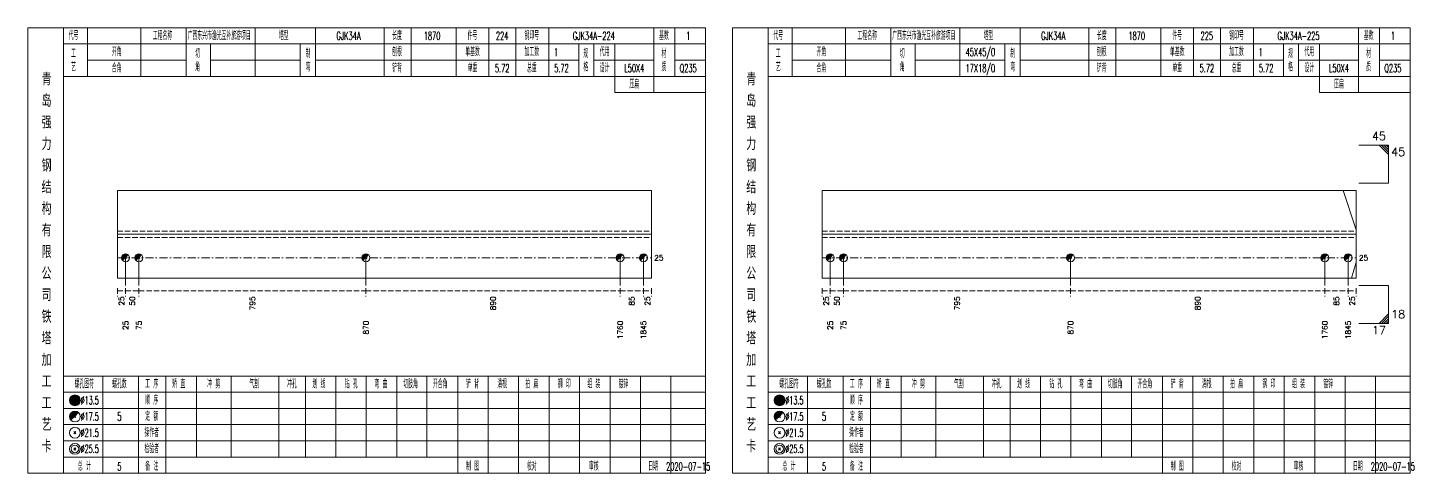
# Model space of a CAD drawing. Extents: x 0 to 2606, y -377 to 6479.
# Drawn here: x 0 to 514, y 5950 to 6115 of the extents above; entities that cross this region are included whole.
import ezdxf
from ezdxf.enums import TextEntityAlignment as Align

# ---------------------------------------------------------------- set-up
doc = ezdxf.new("R2010")
doc.units = 0
doc.header["$MEASUREMENT"] = 0
doc.linetypes.add('一点画线', pattern=[5.2, 3, -1, 0.2, -1])
doc.linetypes.add('虚线', pattern=[2.75, 2, -0.75])
doc.layers.get('0').update_dxf_attribs({"linetype": 'CONTINUOUS', "lineweight": 25})
doc.layers.add('1', color=7, linetype='CONTINUOUS', lineweight=25)
doc.layers.add('4', color=7, linetype='CONTINUOUS', lineweight=25)
doc.styles.get("Standard").update_dxf_attribs({"font": 'simplex.shx', "width": 0.7, "height": 3, "bigfont": 'gbhzfs.shx'})

msp = doc.modelspace()

# ---------------------------------------------------------------- linework, layer by layer
at = {"color": 7, "linetype": 'Continuous', "lineweight": 13}
for p, q in [((504.8, 6071.5), (493.8, 6071.5)), ((501.3, 6071.5), (504.8, 6068)), ((502.18, 6071.5), (504.8, 6068.88)), ((503.05, 6071.5), (504.8, 6069.75)), ((503.93, 6071.5), (504.8, 6070.62)), ((504.8, 6057.5), (504.8, 6071.5)), ((492.8, 6040.12), (488.03, 6054.7)), ((504.8, 6057.5), (493.8, 6057.5)), ((36.3, 6029.8), (36.3, 6019.5)), ((41.25, 6029.8), (41.25, 6019.5)), ((125.46, 6029.8), (125.46, 6019.5)), ((219.75, 6029.8), (219.75, 6019.5)), ((228.4, 6029.8), (228.4, 6019.5)), ((297.7, 6029.8), (297.7, 6019.5)), ((302.65, 6029.8), (302.65, 6019.5)), ((386.86, 6029.8), (386.86, 6019.5)), ((481.15, 6029.8), (481.15, 6019.5)), ((489.8, 6029.8), (489.8, 6019.5)), ((492.8, 6028.13), (491, 6022.3)), ((504.8, 6019.5), (493.8, 6019.5)), ((504.8, 6019.5), (504.8, 6005.5)), ((501.3, 6005.5), (504.8, 6009)), ((502.18, 6005.5), (504.8, 6008.12)), ((504.8, 6005.5), (493.8, 6005.5)), ((503.05, 6005.5), (504.8, 6007.25)), ((503.93, 6005.5), (504.8, 6006.38))]:
    msp.add_line(p, q, dxfattribs=at)
at = {"color": 7, "linetype": 'Continuous', "lineweight": 18}
for p, q in [((33.3, 6054.7), (33.3, 6022.3)), ((33.3, 6054.7), (231.4, 6054.7)), ((231.4, 6054.7), (231.4, 6022.3)), ((294.7, 6054.7), (294.7, 6022.3)), ((294.7, 6054.7), (492.8, 6054.7)), ((492.8, 6054.7), (492.8, 6022.3)), ((33.3, 6038.5), (231.4, 6038.5)), ((294.7, 6038.5), (492.8, 6038.5))]:
    msp.add_line(p, q, dxfattribs=at)
at = {"color": 1, "linetype": '虚线', "lineweight": 18}
for p, q in [((33.3, 6039.7), (231.4, 6039.7)), ((294.7, 6039.7), (492.8, 6039.7)), ((33.3, 6037.3), (231.4, 6037.3)), ((294.7, 6037.3), (492.8, 6037.3))]:
    msp.add_line(p, q, dxfattribs=at)
at = {"color": 3, "linetype": '一点画线', "lineweight": 13}
for p, q in [((33.3, 6029.8), (231.4, 6029.8)), ((294.7, 6029.8), (492.8, 6029.8))]:
    msp.add_line(p, q, dxfattribs=at)
at = {"color": 8, "linetype": '虚线', "lineweight": 9}
for p, q in [((33.3, 6018.5), (33.3, 6015.5)), ((36.3, 6018.5), (36.3, 6015.5)), ((36.3, 6018.5), (36.3, 6015.5)), ((41.25, 6018.5), (41.25, 6015.5)), ((41.25, 6018.5), (41.25, 6015.5)), ((125.46, 6018.5), (125.46, 6015.5)), ((125.46, 6018.5), (125.46, 6015.5)), ((219.75, 6018.5), (219.75, 6015.5)), ((219.75, 6018.5), (219.75, 6015.5)), ((228.4, 6018.5), (228.4, 6015.5)), ((228.4, 6018.5), (228.4, 6015.5)), ((231.4, 6018.5), (231.4, 6015.5)), ((294.7, 6018.5), (294.7, 6015.5)), ((297.7, 6018.5), (297.7, 6015.5)), ((297.7, 6018.5), (297.7, 6015.5)), ((302.65, 6018.5), (302.65, 6015.5)), ((302.65, 6018.5), (302.65, 6015.5)), ((386.86, 6018.5), (386.86, 6015.5)), ((386.86, 6018.5), (386.86, 6015.5)), ((481.15, 6018.5), (481.15, 6015.5)), ((481.15, 6018.5), (481.15, 6015.5)), ((489.8, 6018.5), (489.8, 6015.5)), ((489.8, 6018.5), (489.8, 6015.5)), ((492.8, 6018.5), (492.8, 6015.5)), ((33.3, 6017.5), (36.3, 6017.5)), ((36.3, 6017.5), (41.25, 6017.5)), ((41.25, 6017.5), (125.46, 6017.5)), ((125.46, 6017.5), (219.75, 6017.5)), ((219.75, 6017.5), (228.4, 6017.5)), ((228.4, 6017.5), (231.4, 6017.5)), ((294.7, 6017.5), (297.7, 6017.5)), ((297.7, 6017.5), (302.65, 6017.5)), ((302.65, 6017.5), (386.86, 6017.5)), ((386.86, 6017.5), (481.15, 6017.5)), ((481.15, 6017.5), (489.8, 6017.5)), ((489.8, 6017.5), (492.8, 6017.5))]:
    msp.add_line(p, q, dxfattribs=at)
at = {"layer": '1', "color": 7, "linetype": 'Continuous', "lineweight": 0}
for p, q in [((36, 6029.5), (36.6, 6030.1)), ((36, 6030.1), (36.6, 6029.5)), ((40.95, 6029.5), (41.55, 6030.1)), ((40.95, 6030.1), (41.55, 6029.5)), ((125.16, 6029.5), (125.76, 6030.1)), ((125.16, 6030.1), (125.76, 6029.5)), ((219.45, 6029.5), (220.05, 6030.1)), ((219.45, 6030.1), (220.05, 6029.5)), ((228.1, 6029.5), (228.7, 6030.1)), ((228.1, 6030.1), (228.7, 6029.5)), ((297.4, 6029.5), (298, 6030.1)), ((297.4, 6030.1), (298, 6029.5)), ((302.35, 6029.5), (302.95, 6030.1)), ((302.35, 6030.1), (302.95, 6029.5)), ((386.56, 6029.5), (387.16, 6030.1)), ((386.56, 6030.1), (387.16, 6029.5)), ((480.85, 6029.5), (481.45, 6030.1)), ((480.85, 6030.1), (481.45, 6029.5)), ((489.5, 6029.5), (490.1, 6030.1)), ((489.5, 6030.1), (490.1, 6029.5))]:
    msp.add_line(p, q, dxfattribs=at)
at = {"layer": '1', "color": 7, "linetype": 'Continuous', "lineweight": 18}
for p, q in [((33.3, 6022.3), (231.4, 6022.3)), ((294.7, 6022.3), (492.8, 6022.3))]:
    msp.add_line(p, q, dxfattribs=at)
at = {"layer": '1', "color": 7, "linetype": 'Continuous', "lineweight": 13}
for centre in [(36.3, 6029.8), (41.25, 6029.8), (125.46, 6029.8), (219.75, 6029.8), (228.4, 6029.8), (297.7, 6029.8), (302.65, 6029.8), (386.86, 6029.8), (481.15, 6029.8), (489.8, 6029.8)]:
    msp.add_circle(centre, 1.5, dxfattribs=at)
for centre, radius in [((36.3, 6029.8), 1.35), ((36.3, 6029.8), 1.2), ((36.3, 6029.8), 1.05), ((36.3, 6029.8), 0.9), ((36.3, 6029.8), 0.75), ((36.3, 6029.8), 0.6), ((36.3, 6029.8), 0.45), ((36.3, 6029.8), 0.3), ((36.3, 6029.8), 0.15), ((41.25, 6029.8), 1.35), ((41.25, 6029.8), 1.2), ((41.25, 6029.8), 1.05), ((41.25, 6029.8), 0.9), ((41.25, 6029.8), 0.75), ((41.25, 6029.8), 0.6), ((41.25, 6029.8), 0.45), ((41.25, 6029.8), 0.3), ((41.25, 6029.8), 0.15), ((125.46, 6029.8), 1.35), ((125.46, 6029.8), 1.2), ((125.46, 6029.8), 1.05), ((125.46, 6029.8), 0.9), ((125.46, 6029.8), 0.75), ((125.46, 6029.8), 0.6), ((125.46, 6029.8), 0.45), ((125.46, 6029.8), 0.3), ((125.46, 6029.8), 0.15), ((219.75, 6029.8), 1.35), ((219.75, 6029.8), 1.2), ((219.75, 6029.8), 1.05), ((219.75, 6029.8), 0.9), ((219.75, 6029.8), 0.75), ((219.75, 6029.8), 0.6), ((219.75, 6029.8), 0.45), ((219.75, 6029.8), 0.3), ((219.75, 6029.8), 0.15), ((228.4, 6029.8), 1.35), ((228.4, 6029.8), 1.2), ((228.4, 6029.8), 1.05), ((228.4, 6029.8), 0.9), ((228.4, 6029.8), 0.75), ((228.4, 6029.8), 0.6), ((228.4, 6029.8), 0.45), ((228.4, 6029.8), 0.3), ((228.4, 6029.8), 0.15), ((297.7, 6029.8), 1.35), ((297.7, 6029.8), 1.2), ((297.7, 6029.8), 1.05), ((297.7, 6029.8), 0.9), ((297.7, 6029.8), 0.75), ((297.7, 6029.8), 0.6), ((297.7, 6029.8), 0.45), ((297.7, 6029.8), 0.3), ((297.7, 6029.8), 0.15), ((302.65, 6029.8), 1.35), ((302.65, 6029.8), 1.2), ((302.65, 6029.8), 1.05), ((302.65, 6029.8), 0.9), ((302.65, 6029.8), 0.75), ((302.65, 6029.8), 0.6), ((302.65, 6029.8), 0.45), ((302.65, 6029.8), 0.3), ((302.65, 6029.8), 0.15), ((386.86, 6029.8), 1.35), ((386.86, 6029.8), 1.2), ((386.86, 6029.8), 1.05), ((386.86, 6029.8), 0.9), ((386.86, 6029.8), 0.75), ((386.86, 6029.8), 0.6), ((386.86, 6029.8), 0.45), ((386.86, 6029.8), 0.3), ((386.86, 6029.8), 0.15), ((481.15, 6029.8), 1.35), ((481.15, 6029.8), 1.2), ((481.15, 6029.8), 1.05), ((481.15, 6029.8), 0.9), ((481.15, 6029.8), 0.75), ((481.15, 6029.8), 0.6), ((481.15, 6029.8), 0.45), ((481.15, 6029.8), 0.3), ((481.15, 6029.8), 0.15), ((489.8, 6029.8), 1.35), ((489.8, 6029.8), 1.2), ((489.8, 6029.8), 1.05), ((489.8, 6029.8), 0.9), ((489.8, 6029.8), 0.75), ((489.8, 6029.8), 0.6), ((489.8, 6029.8), 0.45), ((489.8, 6029.8), 0.3), ((489.8, 6029.8), 0.15)]:
    msp.add_arc(centre, radius, 45, 225, dxfattribs=at)
at = {"layer": '4', "color": 1, "linetype": 'Continuous', "lineweight": 18}
for p, q in [((13.3, 5950), (13.3, 6115)), ((22.2, 6097), (22.2, 6115)), ((42, 6097), (42, 6115)), ((58.8, 6097), (58.8, 6115)), ((84.4, 6097), (84.4, 6115)), ((106.7, 6097), (106.7, 6115)), ((132.2, 6097), (132.2, 6115)), ((142.2, 6097), (142.2, 6115)), ((158.9, 6097), (158.9, 6115)), ((171.1, 6097), (171.1, 6115)), ((181.1, 6097), (181.1, 6115)), ((193.3, 6097), (193.3, 6115)), ((232.2, 6091), (232.2, 6115)), ((240, 6097), (240, 6115)), ((274.7, 5950), (274.7, 6115)), ((283.6, 6097), (283.6, 6115)), ((303.4, 6097), (303.4, 6115)), ((320.2, 6097), (320.2, 6115)), ((345.8, 6097), (345.8, 6115)), ((368.1, 6097), (368.1, 6115)), ((393.6, 6097), (393.6, 6115)), ((403.6, 6097), (403.6, 6115)), ((420.3, 6097), (420.3, 6115)), ((432.5, 6097), (432.5, 6115)), ((442.5, 6097), (442.5, 6115)), ((454.7, 6097), (454.7, 6115)), ((493.6, 6091), (493.6, 6115)), ((501.4, 6097), (501.4, 6115)), ((13.3, 6109), (251.4, 6109)), ((67.8, 6097), (67.8, 6109)), ((101.1, 6097), (101.1, 6109)), ((204.4, 6097), (204.4, 6109)), ((210, 6097), (210, 6109)), ((217.8, 6091), (217.8, 6109)), ((274.7, 6109), (512.8, 6109)), ((329.2, 6097), (329.2, 6109)), ((362.5, 6097), (362.5, 6109)), ((465.8, 6097), (465.8, 6109)), ((471.4, 6097), (471.4, 6109)), ((479.2, 6091), (479.2, 6109)), ((22.2, 6103), (58.8, 6103)), ((67.8, 6103), (101.1, 6103)), ((106.7, 6103), (204.4, 6103)), ((210, 6103), (232.2, 6103)), ((240, 6103), (251.4, 6103)), ((283.6, 6103), (320.2, 6103)), ((329.2, 6103), (362.5, 6103)), ((368.1, 6103), (465.8, 6103)), ((471.4, 6103), (493.6, 6103)), ((501.4, 6103), (512.8, 6103)), ((13.3, 6097), (251.4, 6097)), ((274.7, 6097), (512.8, 6097)), ((217.8, 6091), (251.4, 6091)), ((479.2, 6091), (512.8, 6091)), ((13.3, 5986), (251.4, 5986)), ((27.8, 5950), (27.8, 5986)), ((41.1, 5950), (41.1, 5986)), ((51.2, 5950), (51.2, 5986)), ((62.6, 5956), (62.6, 5986)), ((75.5, 5956), (75.5, 5986)), ((93.1, 5956), (93.1, 5986)), ((103, 5956), (103, 5986)), ((114.3, 5956), (114.3, 5986)), ((125.6, 5956), (125.6, 5986)), ((136.9, 5956), (136.9, 5986)), ((148.1, 5956), (148.1, 5986)), ((159.5, 5956), (159.5, 5986)), ((170.8, 5956), (170.8, 5986)), ((182.1, 5956), (182.1, 5986)), ((193.4, 5956), (193.4, 5986)), ((204.7, 5956), (204.7, 5986)), ((216, 5956), (216, 5986)), ((227.3, 5956), (227.3, 5986)), ((238.6, 5956), (238.6, 5986)), ((274.7, 5986), (512.8, 5986)), ((289.2, 5950), (289.2, 5986)), ((302.5, 5950), (302.5, 5986)), ((312.6, 5950), (312.6, 5986)), ((324, 5956), (324, 5986)), ((336.9, 5956), (336.9, 5986)), ((354.5, 5956), (354.5, 5986)), ((364.4, 5956), (364.4, 5986)), ((375.7, 5956), (375.7, 5986)), ((387, 5956), (387, 5986)), ((398.3, 5956), (398.3, 5986)), ((409.5, 5956), (409.5, 5986)), ((420.9, 5956), (420.9, 5986)), ((432.2, 5956), (432.2, 5986)), ((443.5, 5956), (443.5, 5986)), ((454.8, 5956), (454.8, 5986)), ((466.1, 5956), (466.1, 5986)), ((477.4, 5956), (477.4, 5986)), ((488.7, 5956), (488.7, 5986)), ((500, 5956), (500, 5986)), ((13.3, 5980), (251.4, 5980)), ((274.7, 5980), (512.8, 5980)), ((13.3, 5974), (251.4, 5974)), ((274.7, 5974), (512.8, 5974)), ((13.3, 5968), (251.4, 5968)), ((274.7, 5968), (512.8, 5968)), ((13.3, 5962), (251.4, 5962)), ((274.7, 5962), (512.8, 5962)), ((13.3, 5956), (251.4, 5956)), ((159.5, 5950), (159.5, 5956)), ((170.8, 5950), (170.8, 5956)), ((182.1, 5950), (182.1, 5956)), ((193.4, 5950), (193.4, 5956)), ((204.7, 5950), (204.7, 5956)), ((216, 5950), (216, 5956)), ((227.3, 5950), (227.3, 5956)), ((238.6, 5950), (238.6, 5956)), ((274.7, 5956), (512.8, 5956)), ((420.9, 5950), (420.9, 5956)), ((432.2, 5950), (432.2, 5956)), ((443.5, 5950), (443.5, 5956)), ((454.8, 5950), (454.8, 5956)), ((466.1, 5950), (466.1, 5956)), ((477.4, 5950), (477.4, 5956)), ((488.7, 5950), (488.7, 5956)), ((500, 5950), (500, 5956))]:
    msp.add_line(p, q, dxfattribs=at)
at = {"layer": '4', "color": 7, "linetype": 'Continuous', "lineweight": 13}
for p, q in [((17.3, 5976.8), (17.7, 5977.2)), ((17.7, 5976.8), (17.3, 5977.2)), ((278.7, 5976.8), (279.1, 5977.2)), ((279.1, 5976.8), (278.7, 5977.2)), ((17.1, 5964.6), (17.9, 5965.4)), ((17.9, 5964.6), (17.1, 5965.4)), ((278.5, 5964.6), (279.3, 5965.4)), ((279.3, 5964.6), (278.5, 5965.4)), ((17.1, 5958.6), (17.9, 5959.4)), ((17.9, 5958.6), (17.1, 5959.4)), ((278.5, 5958.6), (279.3, 5959.4)), ((279.3, 5958.6), (278.5, 5959.4))]:
    msp.add_line(p, q, dxfattribs=at)
at = {"layer": '4', "color": 7, "linetype": 'Continuous', "lineweight": 0}
for p, q in [((17.1, 5970.6), (17.9, 5971.4)), ((17.1, 5971.4), (17.9, 5970.6)), ((278.5, 5970.6), (279.3, 5971.4)), ((278.5, 5971.4), (279.3, 5970.6))]:
    msp.add_line(p, q, dxfattribs=at)
at = {"layer": '4', "color": 1, "linetype": 'Continuous', "lineweight": 18}
for points in [[(0, 6115), (0, 5950), (251.4, 5950), (251.4, 6115)], [(261.4, 6115), (261.4, 5950), (512.8, 5950), (512.8, 6115)]]:
    msp.add_lwpolyline(points, close=True, dxfattribs=at)
at = {"layer": '4', "color": 7, "linetype": 'Continuous', "lineweight": 13}
for centre, radius in [((17.5, 5977), 2), ((17.5, 5977), 1.8), ((17.5, 5977), 1.6), ((17.5, 5977), 1.4), ((17.5, 5977), 1.2), ((17.5, 5977), 1), ((17.5, 5977), 0.8), ((17.5, 5977), 0.6), ((17.5, 5977), 0.4), ((17.5, 5977), 0.2), ((278.9, 5977), 2), ((278.9, 5977), 1.8), ((278.9, 5977), 1.6), ((278.9, 5977), 1.4), ((278.9, 5977), 1.2), ((278.9, 5977), 1), ((278.9, 5977), 0.8), ((278.9, 5977), 0.6), ((278.9, 5977), 0.4), ((278.9, 5977), 0.2), ((17.5, 5971), 2), ((278.9, 5971), 2), ((17.5, 5965), 2), ((278.9, 5965), 2), ((17.5, 5959), 2), ((17.5, 5959), 1.4), ((278.9, 5959), 2), ((278.9, 5959), 1.4)]:
    msp.add_circle(centre, radius, dxfattribs=at)
for centre, radius in [((17.5, 5971), 1.8), ((17.5, 5971), 1.6), ((17.5, 5971), 1.4), ((17.5, 5971), 1.2), ((17.5, 5971), 1), ((17.5, 5971), 0.8), ((17.5, 5971), 0.6), ((278.9, 5971), 1.8), ((278.9, 5971), 1.6), ((278.9, 5971), 1.4), ((278.9, 5971), 1.2), ((278.9, 5971), 1), ((278.9, 5971), 0.8), ((278.9, 5971), 0.6), ((17.5, 5971), 0.4), ((17.5, 5971), 0.2), ((278.9, 5971), 0.4), ((278.9, 5971), 0.2)]:
    msp.add_arc(centre, radius, 45, 225, dxfattribs=at)

# ---------------------------------------------------------------- texts
at = {"color": 7, "linetype": 'Continuous', "lineweight": 13}
msp.add_text('45', height=3, dxfattribs=at).set_placement((503.8, 6072.5), align=Align.BOTTOM_RIGHT)
msp.add_text('45', height=3, dxfattribs=at).set_placement((505.8, 6070.5), align=Align.TOP_LEFT)
for p in [(232.4, 6029.8), (493.8, 6029.8)]:
    msp.add_text('25', height=2, dxfattribs=at).set_placement(p, align=Align.MIDDLE_LEFT)
at = {"color": 8, "linetype": 'Continuous', "lineweight": 9}
for s, p in [('25', (34.8, 6015.5)), ('50', (38.77, 6015.5)), ('795', (83.35, 6015.5)), ('890', (172.61, 6015.5)), ('85', (224.07, 6015.5)), ('25', (229.9, 6015.5)), ('25', (296.2, 6015.5)), ('50', (300.17, 6015.5)), ('795', (344.75, 6015.5)), ('890', (434.01, 6015.5)), ('85', (485.47, 6015.5)), ('25', (491.3, 6015.5))]:
    msp.add_text(s, height=2, rotation=90, dxfattribs=at).set_placement(p, align=Align.MIDDLE_RIGHT)
at = {"color": 7, "linetype": 'Continuous', "lineweight": 13}
msp.add_text('18', height=3, dxfattribs=at).set_placement((505.8, 6006.5), align=Align.BOTTOM_LEFT)
msp.add_text('17', height=3, dxfattribs=at).set_placement((503.8, 6004.5), align=Align.TOP_RIGHT)
at = {"layer": '1', "color": 7, "linetype": 'Continuous', "lineweight": 13}
for s, p in [('25', (36.3, 6006.5)), ('75', (41.25, 6006.5)), ('870', (125.46, 6006.5)), ('1760', (219.75, 6006.5)), ('1845', (228.4, 6006.5)), ('25', (297.7, 6006.5)), ('75', (302.65, 6006.5)), ('870', (386.86, 6006.5)), ('1760', (481.15, 6006.5)), ('1845', (489.8, 6006.5))]:
    msp.add_text(s, height=2, rotation=90, dxfattribs=at).set_placement(p, align=Align.MIDDLE_RIGHT)
at = {"layer": '4', "color": 1, "linetype": 'Continuous', "lineweight": 13}
for s, height, width, p in [('代号', 3, 0.6, (17, 6112)), ('工程名称', 3, 0.6, (50, 6112)), ('广西东兴市渔光互补旅游项目', 3, 0.6, (71, 6112)), ('塔型', 3, 0.6, (95, 6112)), ('GJK34A', 3, 0.6, (119, 6112)), ('长度', 3, 0.6, (137, 6112)), ('1870', 3, 0.6, (150, 6112)), ('件号', 3, 0.6, (165, 6112)), ('224', 3, 0.6, (176, 6112)), ('钢印号', 3, 0.6, (187, 6112)), ('GJK34A-224', 3, 0.6, (210, 6112)), ('基数', 3, 0.6, (236, 6112)), ('1', 3, 0.6, (245, 6112)), ('代号', 3, 0.6, (278.4, 6112)), ('工程名称', 3, 0.6, (311.4, 6112)), ('广西东兴市渔光互补旅游项目', 3, 0.6, (332.4, 6112)), ('塔型', 3, 0.6, (356.4, 6112)), ('GJK34A', 3, 0.6, (380.4, 6112)), ('长度', 3, 0.6, (398.4, 6112)), ('1870', 3, 0.6, (411.4, 6112)), ('件号', 3, 0.6, (426.4, 6112)), ('225', 3, 0.6, (437.4, 6112)), ('钢印号', 3, 0.6, (448.4, 6112)), ('GJK34A-225', 3, 0.6, (471.4, 6112)), ('基数', 3, 0.6, (497.4, 6112)), ('1', 3, 0.6, (506.4, 6112)), ('工', 3, 0.6, (17, 6105.4)), ('开角', 3, 0.6, (33, 6106)), ('切', 3, 0.6, (63, 6105.4)), ('制', 3, 0.6, (104, 6105.4)), ('刨根', 3, 0.6, (137, 6106)), ('单基数', 3, 0.6, (165, 6106)), ('加工数', 3, 0.6, (187, 6106)), ('1', 3, 0.6, (196, 6106)), ('规', 3, 0.6, (207, 6105.4)), ('代用', 3, 0.6, (214, 6106)), ('材', 3, 0.6, (236, 6105.4)), ('工', 3, 0.6, (278.4, 6105.4)), ('开角', 3, 0.6, (294.4, 6106)), ('切', 3, 0.6, (324.4, 6105.4)), ('45X45/0', 3, 0.6, (353.4, 6106)), ('制', 3, 0.6, (365.4, 6105.4)), ('刨根', 3, 0.6, (398.4, 6106)), ('单基数', 3, 0.6, (426.4, 6106)), ('加工数', 3, 0.6, (448.4, 6106)), ('1', 3, 0.6, (457.4, 6106)), ('规', 3, 0.6, (468.4, 6105.4)), ('代用', 3, 0.6, (475.4, 6106)), ('材', 3, 0.6, (497.4, 6105.4)), ('艺', 3, 0.6, (17, 6100.4)), ('合角', 3, 0.6, (33, 6100)), ('角', 3, 0.6, (63, 6100.4)), ('弯', 3, 0.6, (104, 6100.4)), ('铲背', 3, 0.6, (137, 6100)), ('单重', 3, 0.6, (165, 6100)), ('5.72', 3, 0.6, (176, 6100)), ('总重', 3, 0.6, (187, 6100)), ('5.72', 3, 0.6, (198, 6100)), ('格', 3, 0.6, (207, 6100.4)), ('设计', 3, 0.6, (214, 6100)), ('L50X4', 3, 0.6, (225, 6100)), ('质', 3, 0.6, (236, 6100.4)), ('Q235', 3, 0.6, (245, 6100)), ('艺', 3, 0.6, (278.4, 6100.4)), ('合角', 3, 0.6, (294.4, 6100)), ('角', 3, 0.6, (324.4, 6100.4)), ('17X18/0', 3, 0.6, (353.4, 6100)), ('弯', 3, 0.6, (365.4, 6100.4)), ('铲背', 3, 0.6, (398.4, 6100)), ('单重', 3, 0.6, (426.4, 6100)), ('5.72', 3, 0.6, (437.4, 6100)), ('总重', 3, 0.6, (448.4, 6100)), ('5.72', 3, 0.6, (459.4, 6100)), ('格', 3, 0.6, (468.4, 6100.4)), ('设计', 3, 0.6, (475.4, 6100)), ('L50X4', 3, 0.6, (486.4, 6100)), ('质', 3, 0.6, (497.4, 6100.4)), ('Q235', 3, 0.6, (506.4, 6100)), ('青', 4.6, 0.8, (7, 6096)), ('压扁', 3, 0.6, (225, 6094)), ('青', 4.6, 0.8, (268.4, 6096)), ('压扁', 3, 0.6, (486.4, 6094)), ('岛', 4.6, 0.8, (7, 6088)), ('岛', 4.6, 0.8, (268.4, 6088)), ('强', 4.6, 0.8, (7, 6080)), ('强', 4.6, 0.8, (268.4, 6080)), ('力', 4.6, 0.8, (7, 6072)), ('力', 4.6, 0.8, (268.4, 6072)), ('钢', 4.6, 0.8, (7, 6064)), ('钢', 4.6, 0.8, (268.4, 6064)), ('结', 4.6, 0.8, (7, 6056)), ('结', 4.6, 0.8, (268.4, 6056)), ('构', 4.6, 0.8, (7, 6048)), ('构', 4.6, 0.8, (268.4, 6048)), ('有', 4.6, 0.8, (7, 6040)), ('有', 4.6, 0.8, (268.4, 6040)), ('限', 4.6, 0.8, (7, 6032)), ('限', 4.6, 0.8, (268.4, 6032)), ('公', 4.6, 0.8, (7, 6024)), ('公', 4.6, 0.8, (268.4, 6024)), ('司', 4.6, 0.8, (7, 6016)), ('司', 4.6, 0.8, (268.4, 6016)), ('铁', 4.6, 0.8, (7, 6008)), ('铁', 4.6, 0.8, (268.4, 6008)), ('塔', 4.6, 0.8, (7, 6000)), ('塔', 4.6, 0.8, (268.4, 6000)), ('加', 4.6, 0.8, (7, 5992)), ('加', 4.6, 0.8, (268.4, 5992)), ('工', 4.6, 0.8, (7, 5984)), ('螺孔图符', 3, 0.6, (21, 5983)), ('螺孔数', 3, 0.6, (34, 5983)), ('工 序', 3, 0.6, (46, 5983)), ('矫 直', 3, 0.6, (56, 5983)), ('冲 剪', 3, 0.6, (69, 5983)), ('气割', 3, 0.6, (84, 5983)), ('冲孔', 3, 0.6, (98, 5983)), ('划 线', 3, 0.6, (108, 5983)), ('钻 孔', 3, 0.6, (120, 5983)), ('弯 曲', 3, 0.6, (131, 5983)), ('切肢角', 3, 0.6, (142, 5983)), ('开合角', 3, 0.6, (153, 5983)), ('铲 背', 3, 0.6, (165, 5983)), ('清根', 3, 0.6, (176, 5983)), ('拍 扁', 3, 0.6, (187, 5983)), ('钢 印', 3, 0.6, (199, 5983)), ('组 装', 3, 0.6, (210, 5983)), ('镀锌', 3, 0.6, (221, 5983)), ('工', 4.6, 0.8, (268.4, 5984)), ('螺孔图符', 3, 0.6, (282.4, 5983)), ('螺孔数', 3, 0.6, (295.4, 5983)), ('工 序', 3, 0.6, (307.4, 5983)), ('矫 直', 3, 0.6, (317.4, 5983)), ('冲 剪', 3, 0.6, (330.4, 5983)), ('气割', 3, 0.6, (345.4, 5983)), ('冲孔', 3, 0.6, (359.4, 5983)), ('划 线', 3, 0.6, (369.4, 5983)), ('钻 孔', 3, 0.6, (381.4, 5983)), ('弯 曲', 3, 0.6, (392.4, 5983)), ('切肢角', 3, 0.6, (403.4, 5983)), ('开合角', 3, 0.6, (414.4, 5983)), ('铲 背', 3, 0.6, (426.4, 5983)), ('清根', 3, 0.6, (437.4, 5983)), ('拍 扁', 3, 0.6, (448.4, 5983)), ('钢 印', 3, 0.6, (460.4, 5983)), ('组 装', 3, 0.6, (471.4, 5983)), ('镀锌', 3, 0.6, (482.4, 5983)), ('工', 4.6, 0.8, (7, 5976)), ('%%C13.5', 3, 0.5, (23, 5977)), ('顺 序', 3, 0.6, (46, 5977)), ('工', 4.6, 0.8, (268.4, 5976)), ('%%C13.5', 3, 0.5, (284.4, 5977)), ('顺 序', 3, 0.6, (307.4, 5977)), ('%%C17.5', 3, 0.5, (23, 5971)), ('5', 3.2, 0.6, (34, 5971)), ('定 额', 3, 0.6, (46, 5971)), ('%%C17.5', 3, 0.5, (284.4, 5971)), ('5', 3.2, 0.6, (295.4, 5971)), ('定 额', 3, 0.6, (307.4, 5971)), ('艺', 4.6, 0.8, (7, 5968)), ('%%C21.5', 3, 0.5, (23, 5965)), ('操作者', 3, 0.6, (46, 5965)), ('艺', 4.6, 0.8, (268.4, 5968)), ('%%C21.5', 3, 0.5, (284.4, 5965)), ('操作者', 3, 0.6, (307.4, 5965)), ('卡', 4.6, 0.8, (7, 5960)), ('卡', 4.6, 0.8, (268.4, 5960)), ('%%C25.5', 3, 0.5, (23, 5959)), ('检验者', 3, 0.6, (46, 5959)), ('%%C25.5', 3, 0.5, (284.4, 5959)), ('检验者', 3, 0.6, (307.4, 5959)), ('总 计', 3, 0.6, (21, 5952.5)), ('5', 3, 0.6, (34, 5952.5)), ('备 注', 3, 0.6, (46, 5952.5)), ('制 图', 3, 0.6, (165, 5952.5)), ('校对', 3, 0.6, (187, 5952.5)), ('审核', 3, 0.6, (210, 5952.5)), ('日期', 3, 0.6, (232, 5952.5)), ('2020-07-15', 3, 0.6, (245, 5952.5)), ('总 计', 3, 0.6, (282.4, 5952.5)), ('5', 3, 0.6, (295.4, 5952.5)), ('备 注', 3, 0.6, (307.4, 5952.5)), ('制 图', 3, 0.6, (426.4, 5952.5)), ('校对', 3, 0.6, (448.4, 5952.5)), ('审核', 3, 0.6, (471.4, 5952.5)), ('日期', 3, 0.6, (493.4, 5952.5)), ('2020-07-15', 3, 0.6, (506.4, 5952.5))]:
    msp.add_text(s, height=height, dxfattribs=dict(at, width=width)).set_placement(p, align=Align.MIDDLE_CENTER)

doc.saveas('drawing.dxf')
